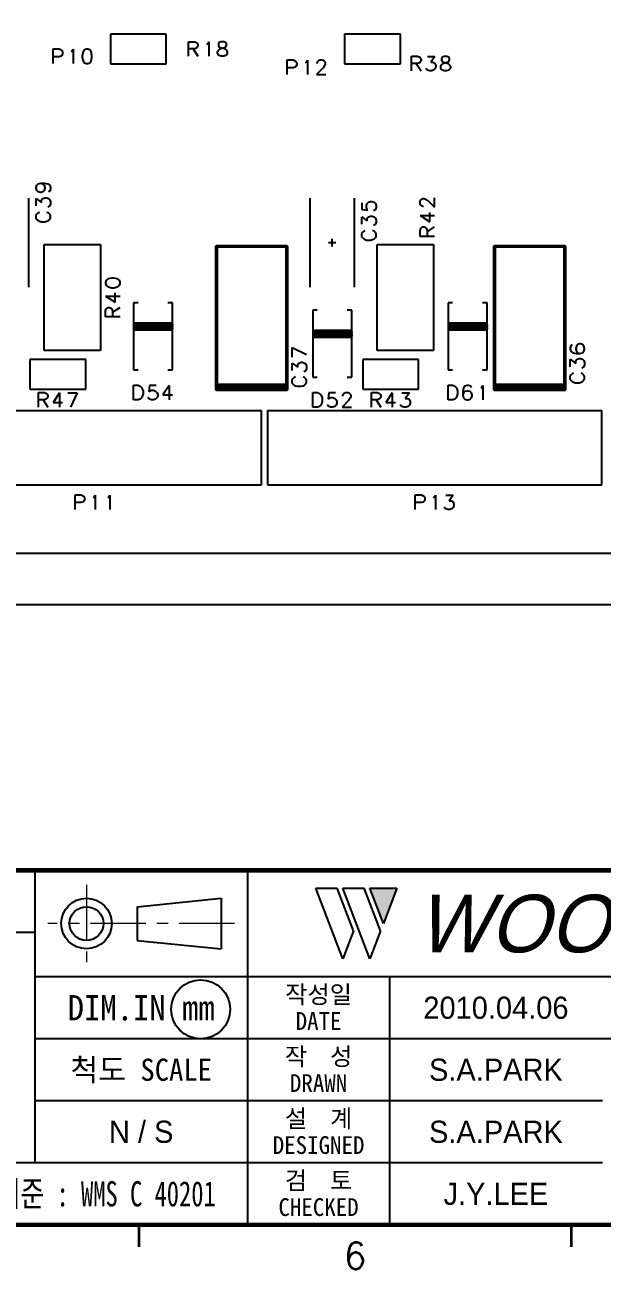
# Model space of a CAD drawing. Extents: x 295 to 953, y 10 to 290.
# Drawn here: x 722.9 to 788, y 10 to 150.4 of the extents above; entities that cross this region are included whole.
import ezdxf
from ezdxf.enums import TextEntityAlignment as Align

# ---------------------------------------------------------------- set-up
doc = ezdxf.new("R2010")
doc.units = 0
doc.header["$LTSCALE"] = 5
doc.header["$MEASUREMENT"] = 0
doc.linetypes.add('CENTER', pattern=[2, 1.25, -0.25, 0.25, -0.25])
doc.layers.get('0').update_dxf_attribs({"linetype": 'CONTINUOUS', "lineweight": 25})
for name, color, linetype in [('13_C-SILK_GBR', 7, 'CONTINUOUS'), ('SHEET', 3, 'CONTINUOUS'), ('문자', 4, 'CONTINUOUS'), ('테두리', 3, 'CONTINUOUS')]:
    doc.layers.add(name, color=color, linetype=linetype)
doc.layers.add('2', color=2, linetype='CENTER', lineweight=13)
doc.styles.add('MARK', font='ARLRDBD.TTF')
doc.styles.get("Standard").update_dxf_attribs({"font": 'simplex.shx'})
doc.styles.add('굴림', font='')
doc.styles.add('굴림체', font='')
doc.styles.get('굴림').set_extended_font_data('Gulim')
doc.styles.get('굴림체').set_extended_font_data('GulimChe')

# ---------------------------------------------------------------- blocks, each defined once
blk = doc.blocks.new('B')
at = {"layer": '문자'}
blk.add_hatch(color=256, dxfattribs=at).paths.add_polyline_path([(13.79, 10), (15.31, 6), (16.84, 10)])
at = {"color": 4, "const_width": 0.6}
blk.add_lwpolyline([(48.46, 10.32, 1), (49.06, 10.32, 1)], format="xyb", close=True, dxfattribs=at)
at = {"layer": '문자'}
for p, q in [((10.73, 2), (7.68, 10)), ((7.68, 10), (10.09, 10)), ((11.94, 5.16), (10.09, 10)), ((10.73, 10), (13.15, 10)), ((13.79, 2), (10.73, 10)), ((14.99, 5.16), (13.15, 10)), ((13.79, 10), (16.84, 10)), ((15.31, 6), (13.79, 10)), ((16.84, 10), (15.31, 6)), ((11.94, 5.16), (10.73, 2)), ((14.99, 5.16), (13.79, 2))]:
    blk.add_line(p, q, dxfattribs=at)
at = {"layer": '문자', "style": 'MARK', "oblique": 15}
blk.add_text('WOOJIN', height=6.5, dxfattribs=at).set_placement((36.4, 6), align=Align.MIDDLE_CENTER)
blk = doc.blocks.new('C')
at = {"layer": '2'}
for p, q in [((252.83, 53.35), (252.83, 44.65)), ((269.53, 49), (248.48, 49))]:
    blk.add_line(p, q, dxfattribs=at)
at = {"layer": 'SHEET'}
for p, q in [((247, 55), (247, 22)), ((271, 55), (271, 15)), ((271, 55), (271, 15)), ((247, 48), (227, 48)), ((333, 43), (247, 43)), ((287, 43), (287, 15)), ((333, 36), (247, 36)), ((311, 29), (247, 29)), ((311, 22), (227, 22))]:
    blk.add_line(p, q, dxfattribs=at)
at = {"layer": 'SHEET', "color": 4}
for p, q in [((258.53, 50.9), (268.03, 51.85)), ((258.53, 50.9), (258.53, 47.1)), ((268.03, 51.85), (268.03, 46.15)), ((258.53, 47.1), (268.03, 46.15))]:
    blk.add_line(p, q, dxfattribs=at)
for radius in [2.85, 1.9]:
    blk.add_circle((252.83, 49), radius, dxfattribs=at)
at = {"layer": 'SHEET'}
blk.add_circle((265.7, 39.32), 3.32, dxfattribs=at)
at = {"layer": '테두리'}
for points, const_width in [([(15, 285), (15, 15), (405, 15), (405, 285), (15, 285)], 0.5), ([(15, 55), (405, 55)], 0.5), ([(258.75, 12.5), (258.75, 15)], 0.3), ([(307.5, 12.5), (307.5, 15)], 0.3)]:
    blk.add_lwpolyline(points, dxfattribs=dict(at, const_width=const_width))
blk.add_blockref('B', (271, 43))
at = {"layer": '문자', "style": '굴림체'}
for s, height, p in [('작성일', 2, (279, 41)), ('DIM.IN mm', 2.85, (259, 39.5)), ('DATE', 2, (279, 38)), ('작  성', 2, (279, 34)), ('척도 SCALE', 2.5, (259, 32.5)), ('DRAWN', 2, (279, 31)), ('설  계', 2, (279, 27)), ('DESIGNED', 2, (279, 24)), ('검  토', 2, (279, 20)), ('CHECKED', 2, (279, 17))]:
    blk.add_text(s, height=height, dxfattribs=at).set_placement(p, align=Align.MIDDLE_CENTER)
at = {"layer": '문자', "style": '굴림체', "width": 0.75}
blk.add_text('공차 적용기준 : WMS C 40201', height=2.85, dxfattribs=at).set_placement((249, 18.5), align=Align.MIDDLE_CENTER)
at = {"layer": '문자'}
blk.add_text('6', height=3, dxfattribs=at).set_placement((283.12, 11.5), align=Align.MIDDLE)

msp = doc.modelspace()

# ---------------------------------------------------------------- linework, layer by layer
at = {"layer": '13_C-SILK_GBR'}
for p, q in [((738.8, 149.38), (732.51, 149.38)), ((732.51, 149.38), (732.51, 146.02)), ((738.8, 146.02), (738.8, 149.38)), ((765.2, 149.38), (758.91, 149.38)), ((758.91, 149.38), (758.91, 146.02)), ((765.2, 146.02), (765.2, 149.38)), ((726.04, 146.05), (726.04, 147.7)), ((726.04, 147.7), (726.73, 147.7)), ((726.73, 147.7), (726.95, 147.6)), ((726.95, 147.6), (727.03, 147.53)), ((727.03, 147.53), (727.11, 147.37)), ((728.11, 147.37), (728.2, 147.45)), ((728.2, 147.45), (728.32, 147.68)), ((728.32, 147.68), (728.32, 146.05)), ((729.57, 147.6), (729.42, 147.37)), ((729.8, 147.68), (729.57, 147.6)), ((729.95, 147.68), (729.8, 147.68)), ((730.18, 147.6), (729.95, 147.68)), ((730.33, 147.37), (730.18, 147.6)), ((741.3, 146.87), (741.3, 148.52)), ((741.3, 148.52), (741.99, 148.52)), ((741.99, 147.72), (741.3, 147.72)), ((741.83, 147.72), (742.38, 146.87)), ((741.99, 148.52), (742.22, 148.42)), ((742.22, 147.8), (741.99, 147.72)), ((742.22, 148.42), (742.29, 148.35)), ((742.29, 147.9), (742.22, 147.8)), ((742.29, 148.35), (742.38, 148.2)), ((742.38, 148.05), (742.29, 147.9)), ((742.38, 148.2), (742.38, 148.05)), ((743.37, 148.2), (743.46, 148.27)), ((743.46, 148.27), (743.59, 148.5)), ((743.59, 148.5), (743.59, 146.87)), ((744.6, 147.42), (744.68, 147.57)), ((744.75, 148.42), (744.68, 148.27)), ((744.68, 148.27), (744.68, 148.13)), ((744.68, 148.13), (744.75, 147.95)), ((744.68, 147.57), (744.83, 147.72)), ((744.98, 148.5), (744.75, 148.42)), ((744.75, 147.95), (744.9, 147.87)), ((744.83, 147.72), (745.05, 147.8)), ((744.9, 147.87), (745.22, 147.8)), ((745.29, 148.5), (744.98, 148.5)), ((745.05, 147.8), (745.37, 147.87)), ((745.22, 147.8), (745.44, 147.72)), ((745.52, 148.42), (745.29, 148.5)), ((745.37, 147.87), (745.52, 147.95)), ((745.44, 147.72), (745.59, 147.57)), ((745.59, 148.27), (745.52, 148.42)), ((745.52, 147.95), (745.59, 148.13)), ((745.59, 148.13), (745.59, 148.27)), ((745.59, 147.57), (745.68, 147.42)), ((726.73, 146.83), (726.04, 146.83)), ((726.95, 146.9), (726.73, 146.83)), ((727.03, 146.98), (726.95, 146.9)), ((727.11, 147.15), (727.03, 146.98)), ((727.11, 147.37), (727.11, 147.15)), ((729.42, 147.37), (729.34, 146.98)), ((729.34, 146.98), (729.34, 146.75)), ((729.34, 146.75), (729.42, 146.35)), ((729.42, 146.35), (729.57, 146.12)), ((729.57, 146.12), (729.8, 146.05)), ((729.8, 146.05), (729.95, 146.05)), ((729.95, 146.05), (730.18, 146.12)), ((730.18, 146.12), (730.33, 146.35)), ((730.41, 146.98), (730.33, 147.37)), ((730.33, 146.35), (730.41, 146.75)), ((730.41, 146.75), (730.41, 146.98)), ((744.6, 147.18), (744.6, 147.42)), ((744.68, 147.03), (744.6, 147.18)), ((744.75, 146.95), (744.68, 147.03)), ((744.98, 146.87), (744.75, 146.95)), ((745.29, 146.87), (744.98, 146.87)), ((745.52, 146.95), (745.29, 146.87)), ((745.59, 147.03), (745.52, 146.95)), ((745.68, 147.18), (745.59, 147.03)), ((745.68, 147.42), (745.68, 147.18)), ((752.44, 144.81), (752.44, 146.46)), ((752.44, 146.46), (753.13, 146.46)), ((753.13, 146.46), (753.35, 146.36)), ((753.35, 146.36), (753.43, 146.29)), ((753.43, 146.29), (753.51, 146.14)), ((753.51, 146.14), (753.51, 145.91)), ((754.51, 146.14), (754.6, 146.21)), ((754.6, 146.21), (754.72, 146.44)), ((754.72, 146.44), (754.72, 144.81)), ((755.82, 146.14), (755.89, 146.29)), ((755.82, 146.06), (755.82, 146.14)), ((755.89, 146.29), (755.97, 146.36)), ((755.97, 146.36), (756.12, 146.46)), ((756.12, 146.46), (756.43, 146.46)), ((756.43, 146.46), (756.58, 146.36)), ((756.58, 146.36), (756.65, 146.29)), ((756.65, 146.29), (756.73, 146.14)), ((756.73, 146.14), (756.73, 145.99)), ((766.47, 145.22), (766.47, 146.87)), ((766.47, 146.87), (767.15, 146.87)), ((767.15, 146.07), (766.47, 146.07)), ((766.99, 146.07), (767.54, 145.22)), ((767.15, 146.87), (767.38, 146.77)), ((767.38, 146.15), (767.15, 146.07)), ((767.38, 146.77), (767.45, 146.7)), ((767.45, 146.25), (767.38, 146.15)), ((767.45, 146.7), (767.54, 146.55)), ((767.54, 146.4), (767.45, 146.25)), ((767.54, 146.55), (767.54, 146.4)), ((768.27, 146.85), (769.1, 146.85)), ((769.1, 146.85), (768.64, 146.22)), ((768.64, 146.22), (768.88, 146.22)), ((768.88, 146.22), (769.03, 146.15)), ((769.03, 146.15), (769.1, 146.07)), ((769.1, 146.07), (769.19, 145.85)), ((769.92, 146.77), (769.84, 146.62)), ((769.84, 146.62), (769.84, 146.48)), ((769.84, 146.48), (769.92, 146.3)), ((769.84, 145.92), (769.99, 146.07)), ((770.14, 146.85), (769.92, 146.77)), ((769.92, 146.3), (770.07, 146.22)), ((769.99, 146.07), (770.22, 146.15)), ((770.07, 146.22), (770.38, 146.15)), ((770.45, 146.85), (770.14, 146.85)), ((770.22, 146.15), (770.53, 146.22)), ((770.38, 146.15), (770.6, 146.07)), ((770.68, 146.77), (770.45, 146.85)), ((770.53, 146.22), (770.68, 146.3)), ((770.6, 146.07), (770.75, 145.92)), ((770.75, 146.62), (770.68, 146.77)), ((770.68, 146.3), (770.75, 146.48)), ((770.75, 146.48), (770.75, 146.62)), ((732.51, 146.02), (738.8, 146.02)), ((753.13, 145.59), (752.44, 145.59)), ((753.35, 145.66), (753.13, 145.59)), ((753.43, 145.74), (753.35, 145.66)), ((753.51, 145.91), (753.43, 145.74)), ((756.5, 145.59), (755.74, 144.81)), ((755.74, 144.81), (756.81, 144.81)), ((756.65, 145.84), (756.5, 145.59)), ((756.73, 145.99), (756.65, 145.84)), ((758.91, 146.02), (765.2, 146.02)), ((768.19, 145.38), (768.12, 145.53)), ((768.27, 145.3), (768.19, 145.38)), ((768.49, 145.22), (768.27, 145.3)), ((768.73, 145.22), (768.49, 145.22)), ((768.95, 145.3), (768.73, 145.22)), ((769.1, 145.45), (768.95, 145.3)), ((769.19, 145.68), (769.1, 145.45)), ((769.19, 145.85), (769.19, 145.68)), ((769.77, 145.77), (769.84, 145.92)), ((769.77, 145.53), (769.77, 145.77)), ((769.84, 145.38), (769.77, 145.53)), ((769.92, 145.3), (769.84, 145.38)), ((770.14, 145.22), (769.92, 145.3)), ((770.45, 145.22), (770.14, 145.22)), ((770.68, 145.3), (770.45, 145.22)), ((770.75, 145.38), (770.68, 145.3)), ((770.75, 145.92), (770.84, 145.77)), ((770.84, 145.53), (770.75, 145.38)), ((770.84, 145.77), (770.84, 145.53)), ((724.13, 132.06), (724.2, 132.32)), ((724.13, 131.98), (724.13, 132.06)), ((724.2, 132.32), (724.35, 132.48)), ((724.35, 132.48), (724.65, 132.56)), ((724.65, 132.56), (724.9, 132.48)), ((724.65, 132.56), (725.05, 132.56)), ((724.9, 132.48), (725.05, 132.32)), ((725.05, 132.56), (725.45, 132.48)), ((725.05, 132.32), (725.13, 132.06)), ((725.13, 132.06), (725.13, 131.98)), ((725.45, 132.48), (725.68, 132.32)), ((725.68, 132.32), (725.75, 132.06)), ((725.75, 132.06), (725.75, 131.9)), ((723.32, 120.81), (723.32, 130.87)), ((724.2, 131.74), (724.13, 131.98)), ((724.13, 129.99), (724.13, 130.83)), ((724.13, 130.83), (724.75, 130.37)), ((724.35, 131.56), (724.2, 131.74)), ((724.58, 131.49), (724.35, 131.56)), ((724.65, 131.49), (724.58, 131.49)), ((724.9, 131.56), (724.65, 131.49)), ((724.75, 130.6), (724.83, 130.75)), ((724.75, 130.37), (724.75, 130.6)), ((724.83, 130.75), (724.9, 130.83)), ((725.05, 131.74), (724.9, 131.56)), ((724.9, 130.83), (725.13, 130.91)), ((725.13, 131.98), (725.05, 131.74)), ((725.13, 130.91), (725.3, 130.91)), ((725.3, 130.91), (725.53, 130.83)), ((725.68, 131.65), (725.53, 131.56)), ((725.53, 130.83), (725.68, 130.68)), ((725.75, 131.9), (725.68, 131.65)), ((725.68, 130.68), (725.75, 130.45)), ((755, 130.87), (755, 120.81)), ((760.03, 120.81), (760.03, 130.87)), ((767.42, 130.53), (767.52, 130.68)), ((767.52, 130.68), (767.59, 130.75)), ((767.59, 130.75), (767.74, 130.83)), ((767.74, 130.83), (767.89, 130.83)), ((767.89, 130.83), (768.04, 130.75)), ((768.04, 130.75), (768.29, 130.6)), ((768.29, 130.6), (769.07, 129.84)), ((769.07, 129.84), (769.07, 130.91)), ((724.35, 129.19), (724.2, 129.04)), ((724.5, 129.26), (724.35, 129.19)), ((725.53, 129.19), (725.35, 129.26)), ((725.6, 129.91), (725.45, 129.84)), ((725.68, 129.04), (725.53, 129.19)), ((725.68, 129.99), (725.6, 129.91)), ((725.75, 130.21), (725.68, 129.99)), ((725.75, 130.45), (725.75, 130.21)), ((760.84, 130.34), (760.84, 129.58)), ((760.84, 129.58), (761.54, 129.5)), ((761.39, 130.03), (761.47, 130.26)), ((761.39, 129.8), (761.39, 130.03)), ((761.47, 129.58), (761.39, 129.8)), ((761.47, 130.26), (761.62, 130.41)), ((761.54, 129.5), (761.47, 129.58)), ((761.62, 130.41), (761.84, 130.5)), ((761.84, 130.5), (762.01, 130.5)), ((762.01, 130.5), (762.24, 130.41)), ((762.31, 129.5), (762.16, 129.43)), ((762.24, 130.41), (762.39, 130.26)), ((762.39, 129.58), (762.31, 129.5)), ((762.39, 130.26), (762.47, 130.03)), ((762.47, 129.8), (762.39, 129.58)), ((762.47, 130.03), (762.47, 129.8)), ((767.42, 130.21), (767.42, 130.53)), ((767.52, 130.06), (767.42, 130.21)), ((767.59, 129.99), (767.52, 130.06)), ((767.74, 129.91), (767.59, 129.99)), ((767.81, 129.91), (767.74, 129.91)), ((768.52, 128.19), (768.52, 129.26)), ((724.2, 129.04), (724.1, 128.9)), ((724.1, 128.9), (724.1, 128.61)), ((724.1, 128.61), (724.2, 128.47)), ((724.2, 128.47), (724.35, 128.33)), ((724.35, 128.33), (724.5, 128.25)), ((724.5, 128.25), (724.73, 128.19)), ((724.73, 128.19), (725.13, 128.19)), ((725.13, 128.19), (725.35, 128.25)), ((725.35, 128.25), (725.53, 128.33)), ((725.53, 128.33), (725.68, 128.47)), ((725.75, 128.9), (725.68, 129.04)), ((725.68, 128.47), (725.75, 128.61)), ((725.75, 128.61), (725.75, 128.9)), ((760.84, 127.93), (760.84, 128.76)), ((760.84, 128.76), (761.47, 128.3)), ((761.47, 128.54), (761.54, 128.69)), ((761.47, 128.3), (761.47, 128.54)), ((761.54, 128.69), (761.62, 128.76)), ((761.62, 128.76), (761.84, 128.85)), ((761.84, 128.85), (762.01, 128.85)), ((762.01, 128.85), (762.24, 128.76)), ((762.31, 127.85), (762.16, 127.78)), ((762.24, 128.76), (762.39, 128.61)), ((762.39, 127.93), (762.31, 127.85)), ((762.39, 128.61), (762.47, 128.39)), ((762.47, 128.15), (762.39, 127.93)), ((762.47, 128.39), (762.47, 128.15)), ((767.44, 128.9), (768.52, 128.19)), ((767.44, 128.9), (769.07, 128.9)), ((760.92, 126.97), (760.82, 126.83)), ((760.82, 126.83), (760.82, 126.55)), ((760.82, 126.55), (760.92, 126.41)), ((761.07, 127.12), (760.92, 126.97)), ((760.92, 126.41), (761.07, 126.27)), ((761.21, 127.2), (761.07, 127.12)), ((762.24, 127.12), (762.07, 127.2)), ((762.39, 126.97), (762.24, 127.12)), ((762.24, 126.27), (762.39, 126.41)), ((762.47, 126.83), (762.39, 126.97)), ((762.39, 126.41), (762.47, 126.55)), ((762.47, 126.55), (762.47, 126.83)), ((767.42, 127.23), (767.52, 127.45)), ((767.42, 126.54), (767.42, 127.23)), ((769.07, 126.54), (767.42, 126.54)), ((767.52, 127.45), (767.59, 127.53)), ((767.59, 127.53), (767.74, 127.61)), ((767.74, 127.61), (767.89, 127.61)), ((767.89, 127.61), (768.04, 127.53)), ((768.04, 127.53), (768.14, 127.45)), ((768.14, 127.45), (768.22, 127.23)), ((768.22, 127.07), (769.07, 127.61)), ((768.22, 127.23), (768.22, 126.54)), ((725.05, 125.63), (731.4, 125.63)), ((725.05, 113.67), (725.05, 125.63)), ((731.4, 125.63), (731.4, 113.67)), ((744.41, 125.45), (744.45, 125.49)), ((744.45, 125.49), (744.41, 125.45)), ((744.41, 125.42), (744.41, 125.45)), ((744.41, 125.45), (744.41, 125.4)), ((744.41, 109.75), (744.41, 125.42)), ((744.41, 125.4), (744.45, 125.36)), ((744.45, 125.49), (744.51, 125.49)), ((744.48, 125.49), (744.45, 125.49)), ((752.4, 125.49), (744.48, 125.49)), ((744.48, 125.36), (752.4, 125.36)), ((744.51, 125.49), (744.55, 125.45)), ((744.55, 125.42), (744.55, 109.75)), ((752.33, 125.45), (752.37, 125.49)), ((752.33, 125.42), (752.33, 125.45)), ((752.33, 109.75), (752.33, 125.42)), ((752.37, 125.49), (752.43, 125.49)), ((752.4, 125.36), (752.43, 125.36)), ((752.47, 125.45), (752.43, 125.49)), ((752.43, 125.49), (752.47, 125.45)), ((752.43, 125.36), (752.47, 125.4)), ((752.47, 125.4), (752.47, 125.45)), ((752.47, 125.42), (752.47, 109.75)), ((757.93, 125.84), (757.1, 125.84)), ((757.52, 125.42), (757.52, 126.26)), ((761.07, 126.27), (761.21, 126.19)), ((761.21, 126.19), (761.44, 126.13)), ((761.44, 126.13), (761.84, 126.13)), ((761.84, 126.13), (762.07, 126.19)), ((762.07, 126.19), (762.24, 126.27)), ((762.59, 125.63), (768.94, 125.63)), ((762.59, 113.67), (762.59, 125.63)), ((768.94, 125.63), (768.94, 113.67)), ((775.76, 125.45), (775.8, 125.49)), ((775.8, 125.49), (775.76, 125.45)), ((775.76, 125.42), (775.76, 125.45)), ((775.76, 125.45), (775.76, 125.4)), ((775.76, 109.75), (775.76, 125.42)), ((775.76, 125.4), (775.8, 125.36)), ((775.8, 125.49), (775.86, 125.49)), ((775.83, 125.49), (775.8, 125.49)), ((783.75, 125.49), (775.83, 125.49)), ((775.83, 125.36), (783.75, 125.36)), ((775.86, 125.49), (775.9, 125.45)), ((775.9, 125.42), (775.9, 109.75)), ((783.68, 125.45), (783.72, 125.49)), ((783.68, 125.42), (783.68, 125.45)), ((783.68, 109.75), (783.68, 125.42)), ((783.72, 125.49), (783.78, 125.49)), ((783.75, 125.36), (783.78, 125.36)), ((783.82, 125.45), (783.78, 125.49)), ((783.78, 125.49), (783.82, 125.45)), ((783.78, 125.36), (783.82, 125.4)), ((783.82, 125.4), (783.82, 125.45)), ((783.82, 125.42), (783.82, 109.75)), ((732.04, 121.6), (731.96, 121.38)), ((731.96, 121.38), (731.96, 121.23)), ((731.96, 121.23), (732.04, 120.99)), ((732.27, 121.75), (732.04, 121.6)), ((732.04, 120.99), (732.27, 120.84)), ((732.66, 121.84), (732.27, 121.75)), ((732.27, 120.84), (732.66, 120.76)), ((732.89, 121.84), (732.66, 121.84)), ((732.66, 120.76), (732.89, 120.76)), ((733.29, 121.75), (732.89, 121.84)), ((732.89, 120.76), (733.29, 120.84)), ((733.52, 121.6), (733.29, 121.75)), ((733.29, 120.84), (733.52, 120.99)), ((733.59, 121.38), (733.52, 121.6)), ((733.52, 120.99), (733.59, 121.23)), ((733.59, 121.23), (733.59, 121.38)), ((731.96, 119.82), (733.04, 119.11)), ((731.96, 119.82), (733.59, 119.82)), ((733.04, 119.11), (733.04, 120.19)), ((731.94, 118.15), (732.04, 118.38)), ((731.94, 117.46), (731.94, 118.15)), ((732.04, 118.38), (732.11, 118.45)), ((732.11, 118.45), (732.27, 118.54)), ((732.27, 118.54), (732.42, 118.54)), ((732.42, 118.54), (732.57, 118.45)), ((732.57, 118.45), (732.66, 118.38)), ((732.66, 118.38), (732.74, 118.15)), ((732.74, 117.99), (733.59, 118.54)), ((732.74, 118.15), (732.74, 117.46)), ((735.1, 119.04), (735.1, 111.5)), ((735.63, 119.04), (735.1, 119.04)), ((739.5, 119.04), (738.98, 119.04)), ((739.5, 111.5), (739.5, 119.04)), ((755.32, 118.22), (755.32, 110.67)), ((755.84, 118.22), (755.32, 118.22)), ((759.72, 118.22), (759.19, 118.22)), ((759.72, 110.67), (759.72, 118.22)), ((770.58, 119.04), (770.58, 111.5)), ((771.1, 119.04), (770.58, 119.04)), ((774.98, 119.04), (774.45, 119.04)), ((774.98, 111.5), (774.98, 119.04)), ((733.59, 117.46), (731.94, 117.46)), ((735.1, 116.74), (735.1, 116.63)), ((739.5, 116.74), (735.1, 116.74)), ((735.1, 116.63), (739.5, 116.63)), ((739.5, 116.63), (739.5, 116.53)), ((770.58, 116.74), (770.58, 116.63)), ((774.98, 116.74), (770.58, 116.74)), ((770.58, 116.63), (774.98, 116.63)), ((774.98, 116.63), (774.98, 116.53)), ((735.1, 116.53), (735.1, 116.42)), ((739.5, 116.53), (735.1, 116.53)), ((735.1, 116.42), (739.5, 116.42)), ((735.1, 116.32), (735.1, 116.21)), ((739.5, 116.32), (735.1, 116.32)), ((735.1, 116.21), (739.5, 116.21)), ((735.1, 116.11), (735.1, 116)), ((739.5, 116.11), (735.1, 116.11)), ((735.1, 116), (739.5, 116)), ((739.5, 116.42), (739.5, 116.32)), ((739.5, 116.21), (739.5, 116.11)), ((755.32, 115.91), (755.32, 115.81)), ((759.72, 115.91), (755.32, 115.91)), ((755.32, 115.81), (759.72, 115.81)), ((755.32, 115.7), (755.32, 115.6)), ((759.72, 115.7), (755.32, 115.7)), ((755.32, 115.6), (759.72, 115.6)), ((755.32, 115.49), (755.32, 115.39)), ((759.72, 115.49), (755.32, 115.49)), ((755.32, 115.39), (759.72, 115.39)), ((755.32, 115.28), (755.32, 115.18)), ((759.72, 115.28), (755.32, 115.28)), ((755.32, 115.18), (759.72, 115.18)), ((759.72, 115.81), (759.72, 115.7)), ((759.72, 115.6), (759.72, 115.49)), ((759.72, 115.39), (759.72, 115.28)), ((770.58, 116.53), (770.58, 116.42)), ((774.98, 116.53), (770.58, 116.53)), ((770.58, 116.42), (774.98, 116.42)), ((770.58, 116.32), (770.58, 116.21)), ((774.98, 116.32), (770.58, 116.32)), ((770.58, 116.21), (774.98, 116.21)), ((770.58, 116.11), (770.58, 116)), ((774.98, 116.11), (770.58, 116.11)), ((770.58, 116), (774.98, 116)), ((774.98, 116.42), (774.98, 116.32)), ((774.98, 116.21), (774.98, 116.11)), ((753, 112.93), (753, 114)), ((753, 114), (754.63, 113.23)), ((784.43, 114.24), (784.35, 113.99)), ((784.35, 113.99), (784.35, 113.83)), ((784.35, 113.83), (784.43, 113.59)), ((784.58, 114.33), (784.43, 114.24)), ((785.05, 114.15), (784.98, 113.91)), ((784.98, 113.91), (784.98, 113.83)), ((784.98, 113.83), (785.05, 113.59)), ((785.2, 114.33), (785.05, 114.15)), ((785.43, 114.41), (785.2, 114.33)), ((785.53, 114.41), (785.43, 114.41)), ((785.75, 114.33), (785.53, 114.41)), ((785.9, 114.15), (785.75, 114.33)), ((785.98, 113.91), (785.9, 114.15)), ((785.9, 113.59), (785.98, 113.83)), ((785.98, 113.83), (785.98, 113.91)), ((723.43, 112.66), (723.43, 109.31)), ((729.72, 112.66), (723.43, 112.66)), ((731.4, 113.67), (725.05, 113.67)), ((729.72, 109.31), (729.72, 112.66)), ((753.78, 112.26), (754, 112.35)), ((754, 112.35), (754.18, 112.35)), ((754.18, 112.35), (754.4, 112.26)), ((760.97, 112.66), (760.97, 109.31)), ((767.26, 112.66), (760.97, 112.66)), ((768.94, 113.67), (762.59, 113.67)), ((767.26, 109.31), (767.26, 112.66)), ((784.35, 111.84), (784.35, 112.68)), ((784.35, 112.68), (784.98, 112.22)), ((784.43, 113.59), (784.65, 113.41)), ((784.65, 113.41), (785.05, 113.34)), ((784.98, 112.45), (785.05, 112.6)), ((784.98, 112.22), (784.98, 112.45)), ((785.05, 113.59), (785.2, 113.41)), ((785.05, 113.34), (785.43, 113.34)), ((785.05, 112.6), (785.13, 112.68)), ((785.13, 112.68), (785.35, 112.76)), ((785.2, 113.41), (785.43, 113.34)), ((785.35, 112.76), (785.53, 112.76)), ((785.43, 113.34), (785.75, 113.41)), ((785.53, 112.76), (785.75, 112.68)), ((785.75, 113.41), (785.9, 113.59)), ((785.75, 112.68), (785.9, 112.53)), ((785.9, 112.53), (785.98, 112.3)), ((735.1, 111.5), (735.63, 111.5)), ((738.98, 111.5), (739.5, 111.5)), ((753, 111.43), (753, 112.26)), ((753, 112.26), (753.63, 111.8)), ((753.63, 112.04), (753.7, 112.19)), ((753.63, 111.8), (753.63, 112.04)), ((753.7, 112.19), (753.78, 112.26)), ((754.48, 111.35), (754.33, 111.28)), ((754.4, 112.26), (754.55, 112.11)), ((754.55, 111.43), (754.48, 111.35)), ((754.55, 112.11), (754.63, 111.89)), ((754.63, 111.65), (754.55, 111.43)), ((754.63, 111.89), (754.63, 111.65)), ((770.58, 111.5), (771.1, 111.5)), ((774.45, 111.5), (774.98, 111.5)), ((784.58, 111.04), (784.43, 110.89)), ((784.73, 111.11), (784.58, 111.04)), ((785.75, 111.04), (785.58, 111.11)), ((785.83, 111.76), (785.68, 111.69)), ((785.9, 110.89), (785.75, 111.04)), ((785.9, 111.84), (785.83, 111.76)), ((785.98, 112.06), (785.9, 111.84)), ((785.98, 112.3), (785.98, 112.06)), ((735.12, 109.75), (735.65, 109.75)), ((735.12, 108.1), (735.12, 109.75)), ((735.65, 109.75), (735.88, 109.65)), ((735.88, 109.65), (736.03, 109.5)), ((736.92, 109.73), (736.84, 109.03)), ((737.68, 109.73), (736.92, 109.73)), ((739.12, 109.73), (738.42, 108.65)), ((739.12, 109.73), (739.12, 108.1)), ((744.41, 109.78), (744.45, 109.82)), ((744.45, 109.82), (744.41, 109.78)), ((744.41, 109.75), (744.41, 109.78)), ((744.41, 109.78), (744.41, 109.72)), ((744.41, 109.42), (744.41, 109.75)), ((744.45, 109.68), (744.41, 109.72)), ((744.41, 109.72), (744.45, 109.68)), ((744.45, 109.82), (744.51, 109.82)), ((744.48, 109.82), (744.45, 109.82)), ((744.51, 109.68), (744.45, 109.68)), ((752.4, 109.82), (744.48, 109.82)), ((744.48, 109.68), (752.4, 109.68)), ((744.51, 109.82), (744.55, 109.78)), ((744.55, 109.72), (744.51, 109.68)), ((744.55, 109.75), (744.55, 109.42)), ((744.55, 109.75), (744.55, 109.72)), ((752.33, 109.78), (752.37, 109.82)), ((752.33, 109.75), (752.33, 109.78)), ((752.33, 109.42), (752.33, 109.75)), ((752.37, 109.68), (752.33, 109.72)), ((752.37, 109.82), (752.43, 109.82)), ((752.43, 109.68), (752.37, 109.68)), ((752.4, 109.68), (752.43, 109.68)), ((752.43, 109.82), (752.47, 109.78)), ((752.47, 109.78), (752.43, 109.82)), ((752.47, 109.72), (752.43, 109.68)), ((752.43, 109.68), (752.47, 109.72)), ((752.47, 109.72), (752.47, 109.78)), ((752.47, 109.75), (752.47, 109.42)), ((752.47, 109.75), (752.47, 109.72)), ((753.08, 110.47), (752.98, 110.33)), ((752.98, 110.33), (752.98, 110.05)), ((752.98, 110.05), (753.08, 109.91)), ((753.23, 110.62), (753.08, 110.47)), ((753.08, 109.91), (753.23, 109.77)), ((753.38, 110.7), (753.23, 110.62)), ((753.23, 109.77), (753.38, 109.69)), ((753.38, 109.69), (753.6, 109.63)), ((753.6, 109.63), (754, 109.63)), ((754, 109.63), (754.23, 109.69)), ((754.4, 110.62), (754.23, 110.7)), ((754.23, 109.69), (754.4, 109.77)), ((754.55, 110.47), (754.4, 110.62)), ((754.4, 109.77), (754.55, 109.91)), ((754.63, 110.33), (754.55, 110.47)), ((754.55, 109.91), (754.63, 110.05)), ((754.63, 110.05), (754.63, 110.33)), ((755.32, 110.67), (755.84, 110.67)), ((759.19, 110.67), (759.72, 110.67)), ((770.59, 109.75), (771.13, 109.75)), ((770.59, 108.1), (770.59, 109.75)), ((771.13, 109.75), (771.35, 109.65)), ((771.35, 109.65), (771.5, 109.5)), ((772.49, 109.65), (772.32, 109.42)), ((772.73, 109.73), (772.49, 109.65)), ((772.9, 109.73), (772.73, 109.73)), ((773.14, 109.65), (772.9, 109.73)), ((773.23, 109.5), (773.14, 109.65)), ((774.4, 109.5), (774.52, 109.73)), ((774.52, 109.73), (774.52, 108.1)), ((775.76, 109.78), (775.8, 109.82)), ((775.8, 109.82), (775.76, 109.78)), ((775.76, 109.75), (775.76, 109.78)), ((775.76, 109.78), (775.76, 109.72)), ((775.76, 109.42), (775.76, 109.75)), ((775.8, 109.68), (775.76, 109.72)), ((775.76, 109.72), (775.8, 109.68)), ((775.8, 109.82), (775.86, 109.82)), ((775.83, 109.82), (775.8, 109.82)), ((775.86, 109.68), (775.8, 109.68)), ((783.75, 109.82), (775.83, 109.82)), ((775.83, 109.68), (783.75, 109.68)), ((775.86, 109.82), (775.9, 109.78)), ((775.9, 109.72), (775.86, 109.68)), ((775.9, 109.75), (775.9, 109.42)), ((775.9, 109.75), (775.9, 109.72)), ((783.68, 109.78), (783.72, 109.82)), ((783.68, 109.75), (783.68, 109.78)), ((783.68, 109.42), (783.68, 109.75)), ((783.72, 109.68), (783.68, 109.72)), ((783.72, 109.82), (783.78, 109.82)), ((783.78, 109.68), (783.72, 109.68)), ((783.75, 109.68), (783.78, 109.68)), ((783.78, 109.82), (783.82, 109.78)), ((783.82, 109.78), (783.78, 109.82)), ((783.82, 109.72), (783.78, 109.68)), ((783.78, 109.68), (783.82, 109.72)), ((783.82, 109.72), (783.82, 109.78)), ((783.82, 109.75), (783.82, 109.42)), ((783.82, 109.75), (783.82, 109.72)), ((784.43, 110.89), (784.33, 110.75)), ((784.33, 110.75), (784.33, 110.46)), ((784.33, 110.46), (784.43, 110.32)), ((784.43, 110.32), (784.58, 110.18)), ((784.58, 110.18), (784.73, 110.1)), ((784.73, 110.1), (784.95, 110.04)), ((784.95, 110.04), (785.35, 110.04)), ((785.35, 110.04), (785.58, 110.1)), ((785.58, 110.1), (785.75, 110.18)), ((785.75, 110.18), (785.9, 110.32)), ((785.98, 110.75), (785.9, 110.89)), ((785.9, 110.32), (785.98, 110.46)), ((785.98, 110.46), (785.98, 110.75)), ((723.43, 109.31), (729.72, 109.31)), ((724.39, 107.27), (724.39, 108.92)), ((724.39, 108.92), (725.08, 108.92)), ((725.08, 108.12), (724.39, 108.12)), ((724.92, 108.12), (725.46, 107.27)), ((725.08, 108.92), (725.3, 108.82)), ((725.3, 108.2), (725.08, 108.12)), ((725.3, 108.82), (725.38, 108.75)), ((725.38, 108.3), (725.3, 108.2)), ((725.38, 108.75), (725.46, 108.6)), ((725.46, 108.45), (725.38, 108.3)), ((725.46, 108.6), (725.46, 108.45)), ((726.75, 108.9), (726.04, 107.82)), ((726.75, 108.9), (726.75, 107.27)), ((727.69, 108.9), (728.76, 108.9)), ((728.76, 108.9), (727.99, 107.27)), ((735.88, 108.17), (735.65, 108.1)), ((736.03, 108.32), (735.88, 108.17)), ((736.03, 109.5), (736.1, 109.35)), ((736.1, 108.5), (736.03, 108.32)), ((736.1, 109.35), (736.19, 109.12)), ((736.19, 108.73), (736.1, 108.5)), ((736.19, 109.12), (736.19, 108.73)), ((736.84, 108.25), (736.77, 108.4)), ((736.84, 109.03), (736.92, 109.1)), ((736.92, 108.17), (736.84, 108.25)), ((736.92, 109.1), (737.14, 109.18)), ((737.14, 108.1), (736.92, 108.17)), ((737.14, 109.18), (737.37, 109.18)), ((737.37, 109.18), (737.6, 109.1)), ((737.6, 108.17), (737.37, 108.1)), ((737.6, 109.1), (737.75, 108.95)), ((737.75, 108.32), (737.6, 108.17)), ((737.75, 108.95), (737.84, 108.73)), ((737.84, 108.55), (737.75, 108.32)), ((737.84, 108.73), (737.84, 108.55)), ((738.42, 108.65), (739.49, 108.65)), ((744.41, 109.45), (744.45, 109.49)), ((744.45, 109.49), (744.41, 109.45)), ((744.41, 109.42), (744.41, 109.45)), ((744.41, 109.45), (744.41, 109.39)), ((744.41, 109.25), (744.41, 109.42)), ((744.45, 109.35), (744.41, 109.39)), ((744.41, 109.39), (744.45, 109.35)), ((744.45, 109.32), (744.41, 109.28)), ((744.41, 109.28), (744.41, 109.23)), ((744.41, 109.23), (744.45, 109.19)), ((744.45, 109.19), (744.41, 109.23)), ((744.45, 109.49), (744.51, 109.49)), ((744.48, 109.49), (744.45, 109.49)), ((744.51, 109.35), (744.45, 109.35)), ((744.48, 109.32), (744.45, 109.32)), ((744.51, 109.19), (744.45, 109.19)), ((752.4, 109.49), (744.48, 109.49)), ((744.48, 109.35), (752.4, 109.35)), ((752.4, 109.32), (744.48, 109.32)), ((744.48, 109.19), (752.4, 109.19)), ((744.51, 109.49), (744.55, 109.45)), ((744.55, 109.39), (744.51, 109.35)), ((744.55, 109.23), (744.51, 109.19)), ((744.55, 109.42), (744.55, 109.25)), ((744.55, 109.42), (744.55, 109.39)), ((744.55, 109.25), (744.55, 109.23)), ((752.33, 109.45), (752.37, 109.49)), ((752.33, 109.42), (752.33, 109.45)), ((752.33, 109.25), (752.33, 109.42)), ((752.37, 109.35), (752.33, 109.39)), ((752.37, 109.19), (752.33, 109.23)), ((752.37, 109.49), (752.43, 109.49)), ((752.43, 109.35), (752.37, 109.35)), ((752.43, 109.19), (752.37, 109.19)), ((752.4, 109.35), (752.43, 109.35)), ((752.4, 109.19), (752.43, 109.19)), ((752.43, 109.49), (752.47, 109.45)), ((752.47, 109.45), (752.43, 109.49)), ((752.43, 109.35), (752.47, 109.39)), ((752.47, 109.39), (752.43, 109.35)), ((752.47, 109.28), (752.43, 109.32)), ((752.47, 109.23), (752.43, 109.19)), ((752.43, 109.19), (752.47, 109.23)), ((752.47, 109.39), (752.47, 109.45)), ((752.47, 109.42), (752.47, 109.25)), ((752.47, 109.42), (752.47, 109.39)), ((752.47, 109.23), (752.47, 109.28)), ((752.47, 109.25), (752.47, 109.23)), ((755.33, 108.92), (755.87, 108.92)), ((755.33, 107.27), (755.33, 108.92)), ((755.87, 108.92), (756.09, 108.82)), ((756.09, 108.82), (756.24, 108.67)), ((756.24, 108.67), (756.32, 108.53)), ((756.32, 108.53), (756.4, 108.3)), ((756.4, 108.3), (756.4, 107.9)), ((757.13, 108.9), (757.05, 108.2)), ((757.05, 108.2), (757.13, 108.27)), ((757.89, 108.9), (757.13, 108.9)), ((757.13, 108.27), (757.36, 108.35)), ((757.36, 108.35), (757.58, 108.35)), ((757.58, 108.35), (757.82, 108.27)), ((757.82, 108.27), (757.97, 108.12)), ((757.97, 108.12), (758.05, 107.9)), ((758.7, 108.6), (758.78, 108.75)), ((758.7, 108.53), (758.7, 108.6)), ((758.78, 108.75), (758.85, 108.82)), ((758.85, 108.82), (759.01, 108.92)), ((759.01, 108.92), (759.32, 108.92)), ((759.32, 108.92), (759.47, 108.82)), ((759.54, 108.3), (759.39, 108.05)), ((759.47, 108.82), (759.54, 108.75)), ((759.54, 108.75), (759.62, 108.6)), ((759.62, 108.45), (759.54, 108.3)), ((759.62, 108.6), (759.62, 108.45)), ((760.97, 109.31), (767.26, 109.31)), ((761.93, 107.27), (761.93, 108.92)), ((761.93, 108.92), (762.62, 108.92)), ((762.62, 108.12), (761.93, 108.12)), ((762.46, 108.12), (763, 107.27)), ((762.62, 108.92), (762.84, 108.82)), ((762.84, 108.2), (762.62, 108.12)), ((762.84, 108.82), (762.92, 108.75)), ((762.92, 108.3), (762.84, 108.2)), ((762.92, 108.75), (763, 108.6)), ((763, 108.45), (762.92, 108.3)), ((763, 108.6), (763, 108.45)), ((764.29, 108.9), (763.58, 107.82)), ((764.29, 108.9), (764.29, 107.27)), ((765.38, 108.9), (766.22, 108.9)), ((766.22, 108.9), (765.76, 108.27)), ((765.76, 108.27), (765.99, 108.27)), ((765.99, 108.27), (766.14, 108.2)), ((766.14, 108.2), (766.22, 108.12)), ((766.22, 108.12), (766.3, 107.9)), ((771.35, 108.17), (771.13, 108.1)), ((771.5, 108.32), (771.35, 108.17)), ((771.5, 109.5), (771.58, 109.35)), ((771.58, 108.5), (771.5, 108.32)), ((771.58, 109.35), (771.66, 109.12)), ((771.66, 108.73), (771.58, 108.5)), ((771.66, 109.12), (771.66, 108.73)), ((772.32, 109.42), (772.24, 109.03)), ((772.24, 109.03), (772.24, 108.65)), ((772.32, 108.88), (772.24, 108.65)), ((772.24, 108.65), (772.32, 108.32)), ((772.49, 109.03), (772.32, 108.88)), ((772.32, 108.32), (772.49, 108.17)), ((772.73, 109.1), (772.49, 109.03)), ((772.49, 108.17), (772.73, 108.1)), ((772.81, 109.1), (772.73, 109.1)), ((773.06, 109.03), (772.81, 109.1)), ((772.81, 108.1), (773.06, 108.17)), ((773.23, 108.88), (773.06, 109.03)), ((773.06, 108.17), (773.23, 108.32)), ((773.31, 108.65), (773.23, 108.88)), ((773.23, 108.32), (773.31, 108.55)), ((773.31, 108.55), (773.31, 108.65)), ((774.31, 109.42), (774.4, 109.5)), ((775.76, 109.45), (775.8, 109.49)), ((775.8, 109.49), (775.76, 109.45)), ((775.76, 109.42), (775.76, 109.45)), ((775.76, 109.45), (775.76, 109.39)), ((775.76, 109.25), (775.76, 109.42)), ((775.8, 109.35), (775.76, 109.39)), ((775.76, 109.39), (775.8, 109.35)), ((775.8, 109.32), (775.76, 109.28)), ((775.76, 109.28), (775.76, 109.23)), ((775.76, 109.23), (775.8, 109.19)), ((775.8, 109.19), (775.76, 109.23)), ((775.8, 109.49), (775.86, 109.49)), ((775.83, 109.49), (775.8, 109.49)), ((775.86, 109.35), (775.8, 109.35)), ((775.83, 109.32), (775.8, 109.32)), ((775.86, 109.19), (775.8, 109.19)), ((783.75, 109.49), (775.83, 109.49)), ((775.83, 109.35), (783.75, 109.35)), ((783.75, 109.32), (775.83, 109.32)), ((775.83, 109.19), (783.75, 109.19)), ((775.86, 109.49), (775.9, 109.45)), ((775.9, 109.39), (775.86, 109.35)), ((775.9, 109.23), (775.86, 109.19)), ((775.9, 109.42), (775.9, 109.25)), ((775.9, 109.42), (775.9, 109.39)), ((775.9, 109.25), (775.9, 109.23)), ((783.68, 109.45), (783.72, 109.49)), ((783.68, 109.42), (783.68, 109.45)), ((783.68, 109.25), (783.68, 109.42)), ((783.72, 109.35), (783.68, 109.39)), ((783.72, 109.19), (783.68, 109.23)), ((783.72, 109.49), (783.78, 109.49)), ((783.78, 109.35), (783.72, 109.35)), ((783.78, 109.19), (783.72, 109.19)), ((783.75, 109.35), (783.78, 109.35)), ((783.75, 109.19), (783.78, 109.19)), ((783.78, 109.49), (783.82, 109.45)), ((783.82, 109.45), (783.78, 109.49)), ((783.78, 109.35), (783.82, 109.39)), ((783.82, 109.39), (783.78, 109.35)), ((783.82, 109.28), (783.78, 109.32)), ((783.82, 109.23), (783.78, 109.19)), ((783.78, 109.19), (783.82, 109.23)), ((783.82, 109.39), (783.82, 109.45)), ((783.82, 109.42), (783.82, 109.25)), ((783.82, 109.42), (783.82, 109.39)), ((783.82, 109.23), (783.82, 109.28)), ((783.82, 109.25), (783.82, 109.23)), ((711.84, 106.9), (749.56, 106.9)), ((726.04, 107.82), (727.11, 107.82)), ((735.65, 108.1), (735.12, 108.1)), ((737.37, 108.1), (737.14, 108.1)), ((749.56, 98.51), (749.56, 106.9)), ((750.21, 106.9), (750.21, 98.51)), ((750.21, 106.9), (787.92, 106.9)), ((755.87, 107.27), (755.33, 107.27)), ((756.09, 107.35), (755.87, 107.27)), ((756.24, 107.5), (756.09, 107.35)), ((756.32, 107.67), (756.24, 107.5)), ((756.4, 107.9), (756.32, 107.67)), ((757.05, 107.43), (756.98, 107.58)), ((757.13, 107.35), (757.05, 107.43)), ((757.36, 107.27), (757.13, 107.35)), ((757.58, 107.27), (757.36, 107.27)), ((757.82, 107.35), (757.58, 107.27)), ((757.97, 107.5), (757.82, 107.35)), ((758.05, 107.73), (757.97, 107.5)), ((758.05, 107.9), (758.05, 107.73)), ((759.39, 108.05), (758.63, 107.27)), ((758.63, 107.27), (759.7, 107.27)), ((763.58, 107.82), (764.65, 107.82)), ((765.3, 107.43), (765.23, 107.58)), ((765.38, 107.35), (765.3, 107.43)), ((765.61, 107.27), (765.38, 107.35)), ((765.84, 107.27), (765.61, 107.27)), ((766.07, 107.35), (765.84, 107.27)), ((766.22, 107.5), (766.07, 107.35)), ((766.3, 107.73), (766.22, 107.5)), ((766.3, 107.9), (766.3, 107.73)), ((771.13, 108.1), (770.59, 108.1)), ((772.73, 108.1), (772.81, 108.1)), ((787.92, 98.51), (787.92, 106.9)), ((711.84, 98.51), (749.56, 98.51)), ((750.21, 98.51), (787.92, 98.51)), ((728.52, 95.72), (728.52, 97.37)), ((728.52, 97.37), (729.2, 97.37)), ((729.2, 97.37), (729.43, 97.27)), ((729.43, 97.27), (729.5, 97.2)), ((729.5, 97.2), (729.59, 97.05)), ((729.59, 97.05), (729.59, 96.83)), ((730.59, 97.05), (730.67, 97.12)), ((730.67, 97.12), (730.8, 97.35)), ((730.8, 97.35), (730.8, 95.72)), ((732.24, 97.05), (732.32, 97.12)), ((732.32, 97.12), (732.45, 97.35)), ((732.45, 97.35), (732.45, 95.72)), ((766.88, 95.72), (766.88, 97.37)), ((766.88, 97.37), (767.57, 97.37)), ((767.57, 97.37), (767.79, 97.27)), ((767.79, 97.27), (767.87, 97.2)), ((767.87, 97.2), (767.95, 97.05)), ((767.95, 97.05), (767.95, 96.83)), ((768.95, 97.05), (769.03, 97.12)), ((769.03, 97.12), (769.16, 97.35)), ((769.16, 97.35), (769.16, 95.72)), ((770.33, 97.35), (771.17, 97.35)), ((771.17, 97.35), (770.71, 96.72)), ((729.2, 96.5), (728.52, 96.5)), ((729.43, 96.57), (729.2, 96.5)), ((729.5, 96.65), (729.43, 96.57)), ((729.59, 96.83), (729.5, 96.65)), ((767.57, 96.5), (766.88, 96.5)), ((767.79, 96.57), (767.57, 96.5)), ((767.87, 96.65), (767.79, 96.57)), ((767.95, 96.83), (767.87, 96.65)), ((770.25, 95.88), (770.18, 96.03)), ((770.33, 95.8), (770.25, 95.88)), ((770.56, 95.72), (770.33, 95.8)), ((770.79, 95.72), (770.56, 95.72)), ((770.71, 96.72), (770.94, 96.72)), ((771.02, 95.8), (770.79, 95.72)), ((770.94, 96.72), (771.09, 96.65)), ((771.17, 95.95), (771.02, 95.8)), ((771.09, 96.65), (771.17, 96.57)), ((771.17, 96.57), (771.25, 96.35)), ((771.25, 96.18), (771.17, 95.95)), ((771.25, 96.35), (771.25, 96.18)), ((843.32, 90.77), (517.85, 90.77)), ((505.48, 85), (865.18, 85))]:
    msp.add_line(p, q, dxfattribs=at)

# ---------------------------------------------------------------- block references
msp.add_blockref('C', (476.98, 0))

# ---------------------------------------------------------------- texts
at = {"color": 4, "style": '굴림'}
for s, p in [('2010.04.06', (775.98, 39.5)), ('S.A.PARK', (775.98, 32.5)), ('S.A.PARK', (775.98, 25.5)), ('J.Y.LEE', (775.98, 18.5))]:
    msp.add_text(s, height=2.5, dxfattribs=at).set_placement(p, align=Align.MIDDLE_CENTER)
at = {"layer": '문자', "style": '굴림'}
msp.add_text('N / S', height=2.5, dxfattribs=at).set_placement((735.98, 25.5), align=Align.MIDDLE_CENTER)

doc.saveas('drawing.dxf')
